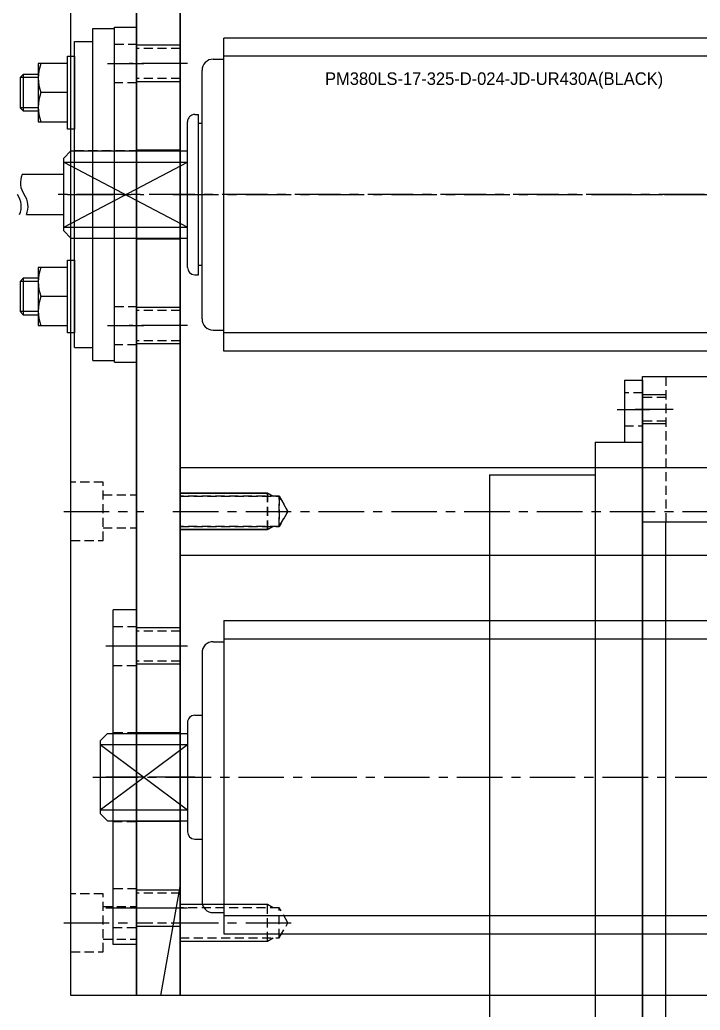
# Model space of a CAD drawing. Header units: inches. Extents: x 0 to 77285, y -118 to 40065.
# Drawn here: x 69398.7 to 69492.1, y 28602 to 28738 of the extents above; entities that cross this region are included whole.
import ezdxf
from ezdxf.enums import TextEntityAlignment as Align

# ---------------------------------------------------------------- set-up
doc = ezdxf.new("R2010")
doc.units = ezdxf.units.IN
doc.header["$LTSCALE"] = 5
doc.header["$MEASUREMENT"] = 0
doc.linetypes.add('CENTER', pattern=[2, 1.25, -0.25, 0.25, -0.25])
doc.linetypes.add('HIDDEN', pattern=[0.375, 0.25, -0.125])
for name, color, linetype in [('11', 1, 'CENTER'), ('22', 2, 'HIDDEN'), ('4', 4, 'Continuous'), ('44', 4, 'Continuous'), ('55', 5, 'Continuous'), ('B', 123, 'Continuous'), ('G', 231, 'Continuous'), ('T', 3, 'Continuous'), ('Y', 60, 'Continuous')]:
    doc.layers.add(name, color=color, linetype=linetype)
doc.styles.add('SCI', font='')
doc.styles.get('SCI').set_extended_font_data('Gulim')

# ---------------------------------------------------------------- blocks, each defined once
blk = doc.blocks.new('A$Cb7150516E')
for p, q in [((15, 100), (-7, 100)), ((15, 100), (11.8, 100)), ((11.8, 100), (11.8, 100)), ((15, 100), (15, -30)), ((-10, 83), (-10, 97)), ((-7, 80), (15, 80)), ((11.8, 80), (11.8, -10)), ((-7, -10), (15, -10)), ((-10, -13), (-10, -27)), ((15, -30), (-7, -30)), ((15, -30), (11.8, -30)), ((11.8, -30), (11.8, -30))]:
    blk.add_line(p, q)
for centre in [(0, 90), (0, -20)]:
    blk.add_circle(centre, 3)
for centre, start, end in [((-7, 97), 90, 180), ((-7, 83), 180, 270), ((-7, -13), 90, 180), ((-7, -27), 180, 270)]:
    blk.add_arc(centre, 3, start, end)
at = {"layer": '11'}
for p, q in [((10.8, 95.5), (16, 95.5)), ((0, 86), (0, 94)), ((-4, 90), (4, 90)), ((0, -16), (0, -24)), ((-4, -20), (4, -20)), ((10.8, -25.51), (16, -25.51))]:
    blk.add_line(p, q, dxfattribs=at)
at = {"layer": '22'}
for p, q in [((11.8, 80), (11.8, 100)), ((11.8, 97.12), (15, 97.12)), ((11.8, 93.88), (15, 93.88)), ((11.8, -30), (11.8, -10)), ((11.8, -23.88), (15, -23.88)), ((11.8, -27.13), (15, -27.13))]:
    blk.add_line(p, q, dxfattribs=at)
at = {"layer": 'T'}
for p, q in [((11.8, 97.5), (15, 97.5)), ((11.8, 93.5), (15, 93.5)), ((11.8, -23.51), (15, -23.51)), ((11.8, -27.51), (15, -27.51))]:
    blk.add_line(p, q, dxfattribs=at)
blk = doc.blocks.new('A$C09808f4cE')
for p, q in [((64.5, 0), (-64.5, 0)), ((56, -6.5), (56, 0)), ((64.5, -2.5), (64.5, 0)), ((-64.5, -2.5), (-64.5, 0)), ((-56, -6.5), (-56, 0)), ((-56, -2.5), (-64.5, -2.5)), ((64.5, -2.5), (56, -2.5)), ((56, -6.5), (-56, -6.5)), ((-54, -21), (-54, -6.5)), ((51.5, -21), (51.5, -6.5)), ((51.5, -21), (-54, -21))]:
    blk.add_line(p, q)
at = {"layer": '11'}
for p, q in [((-60.5, -3.5), (-60.5, 1)), ((60.5, -3.5), (60.5, 1))]:
    blk.add_line(p, q, dxfattribs=at)
at = {"layer": '22'}
for p, q in [((-62.75, -2.5), (-62.75, 0)), ((-58.25, 0), (-58.25, -2.5)), ((58.25, -2.5), (58.25, 0)), ((62.75, 0), (62.75, -2.5))]:
    blk.add_line(p, q, dxfattribs=at)
blk = doc.blocks.new('A$C22a9786e')
for p, q in [((252.5, 35), (252.5, -367)), ((252.5, -367), (32.5, -367))]:
    blk.add_line(p, q)
at = {"layer": '11'}
for p, q in [((142.5, -368), (142.5, 36)), ((186, -368), (186, -351.21)), ((242.5, -368), (242.5, -351.21))]:
    blk.add_line(p, q, dxfattribs=at)
at = {"layer": '22'}
for p, q in [((186, -352.21), (183.93, -353.4)), ((188.07, -353.4), (186, -352.21)), ((242.5, -352.21), (240.43, -353.4)), ((244.57, -353.4), (242.5, -352.21)), ((183.93, -353.4), (183.93, -367)), ((188.07, -353.4), (183.93, -353.4)), ((188.07, -367), (188.07, -353.4)), ((240.43, -353.4), (240.43, -367)), ((244.57, -353.4), (240.43, -353.4)), ((244.57, -367), (244.57, -353.4)), ((188.5, -355), (183.5, -355)), ((245, -355), (240, -355))]:
    blk.add_line(p, q, dxfattribs=at)
at = {"layer": 'T'}
for p, q in [((183.93, -354.25), (183.5, -355)), ((188.5, -355), (188.07, -354.25)), ((240.43, -354.25), (240, -355)), ((245, -355), (244.57, -354.25)), ((183.5, -355), (183.5, -367)), ((188.5, -367), (188.5, -355)), ((240, -355), (240, -367)), ((245, -367), (245, -355))]:
    blk.add_line(p, q, dxfattribs=at)
blk = doc.blocks.new('A$Cd609bd9b')
for p, q in [((-21.5, 35), (-21.5, -290)), ((-19, 35), (-19, -290)), ((19, 35), (19, -290)), ((21.5, 35), (21.5, -290)), ((21.5, -290), (-21.5, -290)), ((-18.6, -291.46), (-18.6, -290)), ((18.6, -291.46), (18.6, -290)), ((17.06, -293), (-17.06, -293)), ((11, -293.5), (-11, -293.5)), ((-11, -294), (-11, -293.5)), ((-9.75, -293), (-9.75, -293.5)), ((9.75, -293), (9.75, -293.5)), ((11, -294), (11, -293.5)), ((10, -295), (-10, -295)), ((-6, -311), (-6, -295)), ((-4.47, -312), (-4.47, -295)), ((-4.47, -312), (4.47, -295)), ((4.47, -312), (-4.47, -295)), ((4.47, -312), (4.47, -295)), ((6, -311), (6, -295)), ((-5, -312), (-6, -311)), ((5, -312), (6, -311)), ((5, -312), (-5, -312)), ((-2.75, -312), (-2.75, -317.71)), ((2.75, -317.13), (2.75, -312))]:
    blk.add_line(p, q)
for centre, radius, start, end in [((-17.06, -291.46), 1.54, 180, 270), ((17.06, -291.46), 1.54, 270, 0), ((-10, -294), 1, 180, 270), ((10, -294), 1, 270, 0), ((-1.64, -315.09), 2.85, 246.9733, 305.0556), ((1.64, -319.75), 2.85, 66.9733, 125.0556), ((1.64, -320.68), 2.85, 66.9733, 125.0556)]:
    blk.add_arc(centre, radius, start, end)
at = {"layer": '11'}
blk.add_line((0, 56), (0, -313), dxfattribs=at)
at = {"layer": '44', "style": 'SCI'}
blk.add_text('PM380LS-17-325-D-024-JD-UR430A(BLACK)', height=1.7308, rotation=90, dxfattribs=at).set_placement((-15.92, -252.89), align=Align.MIDDLE_CENTER)
blk = doc.blocks.new('A$C9ebf635e')
for p, q in [((-21.5, -355), (-21.5, 35)), ((-19, -355), (-19, 35)), ((19, -355), (19, 35)), ((21.5, -355), (21.5, 35)), ((-21.5, -355), (21.5, -355)), ((-18.6, -356.46), (-18.6, -355)), ((18.6, -356.46), (18.6, -355)), ((-17.06, -358), (17.06, -358)), ((-8.5, -359), (-8.5, -358)), ((8.5, -359), (8.5, -358)), ((-7.5, -360), (7.5, -360)), ((-6, -371), (-6, -360)), ((-4.47, -372), (-4.47, -360)), ((4.47, -372), (-4.47, -360)), ((-4.47, -372), (4.47, -360)), ((4.47, -372), (4.47, -360)), ((6, -371), (6, -360)), ((-5, -372), (-6, -371)), ((5, -372), (6, -371)), ((-5, -372), (5, -372))]:
    blk.add_line(p, q)
for centre, radius, start, end in [((-17.06, -356.46), 1.54, 180, 270), ((17.06, -356.46), 1.54, 270, 0), ((-7.5, -359), 1, 180, 270), ((7.5, -359), 1, 270, 0)]:
    blk.add_arc(centre, radius, start, end)
at = {"layer": '11'}
blk.add_line((0, -373), (0, 53), dxfattribs=at)
blk = doc.blocks.new('A$C0221f32c')
for p, q in [((-6, -367), (-6, 35)), ((6, -367), (6, 35)), ((-6, -367), (6, -367))]:
    blk.add_line(p, q)
at = {"layer": '11'}
blk.add_line((0, -368), (0, 36), dxfattribs=at)
at = {"layer": '22'}
for p, q in [((0, -352.21), (-2.07, -353.4)), ((2.07, -353.4), (0, -352.21)), ((-2.07, -353.4), (-2.07, -367)), ((2.07, -353.4), (-2.07, -353.4)), ((2.07, -367), (2.07, -353.4)), ((2.5, -355), (-2.5, -355))]:
    blk.add_line(p, q, dxfattribs=at)
at = {"layer": 'T'}
for p, q in [((-2.07, -354.25), (-2.5, -355)), ((2.5, -355), (2.07, -354.25)), ((-2.5, -355), (-2.5, -367)), ((2.5, -367), (2.5, -355))]:
    blk.add_line(p, q, dxfattribs=at)
blk = doc.blocks.new('A$Cc553b2fb')
at = {"layer": '11'}
blk.add_line((184.5, -16), (184.5, 261), dxfattribs=at)
blk = doc.blocks.new('A$Ccc6cce99')
for p, q in [((-110, 6), (110, 6)), ((-6.1, 6), (-6.1, 0)), ((6.1, 6), (6.1, 0)), ((73.9, 6), (73.9, 0)), ((86.1, 6), (86.1, 0)), ((110, 6), (110, 0)), ((-110, 0), (110, 0))]:
    blk.add_line(p, q)
at = {"layer": '11'}
for p, q in [((-18, 7), (-18, -1)), ((0, 8), (0, -2)), ((18, 7), (18, -1)), ((62, 7), (62, -1)), ((80, 8), (80, -2)), ((98, 7), (98, -1))]:
    blk.add_line(p, q, dxfattribs=at)
at = {"layer": '22'}
for p, q in [((-20.07, 6), (-20.07, 0)), ((-15.93, 6), (-15.93, 0)), ((15.93, 6), (15.93, 0)), ((20.07, 6), (20.07, 0)), ((59.93, 6), (59.93, 0)), ((64.07, 6), (64.07, 0)), ((95.93, 6), (95.93, 0)), ((100.07, 6), (100.07, 0))]:
    blk.add_line(p, q, dxfattribs=at)
at = {"layer": 'T'}
for p, q in [((-20.5, 6), (-20.5, 0)), ((-15.5, 6), (-15.5, 0)), ((15.5, 6), (15.5, 0)), ((20.5, 6), (20.5, 0)), ((59.5, 6), (59.5, 0)), ((64.5, 6), (64.5, 0)), ((95.5, 6), (95.5, 0)), ((100.5, 6), (100.5, 0))]:
    blk.add_line(p, q, dxfattribs=at)
blk = doc.blocks.new('A$Cc10e75fd')
for p, q in [((220, 0, 0), (0, 0)), ((220, -12.36), (220, 0)), ((220, -9, 0), (0, -9)), ((220, -12.36), (205, -15)), ((205, -15, 0), (15, -15))]:
    blk.add_line(p, q)
at = {"layer": '11'}
for p, q in [((153.5, 1), (153.5, -10)), ((210, 1), (210, -10))]:
    blk.add_line(p, q, dxfattribs=at)
at = {"layer": '22'}
for p, q in [((149.5, -4.4), (149.5, 0)), ((157.5, 0), (157.5, -4.4)), ((206, -4.4), (206, 0)), ((214, 0), (214, -4.4)), ((157.5, -4.4), (149.5, -4.4)), ((151.25, -4.4), (151.25, -9)), ((155.75, -4.4), (155.75, -9)), ((214, -4.4), (206, -4.4)), ((207.75, -4.4), (207.75, -9)), ((212.25, -4.4), (212.25, -9))]:
    blk.add_line(p, q, dxfattribs=at)
blk = doc.blocks.new('A$C872dc677')
for p, q in [((-23, 3.2), (-23, 0)), ((-23, 3.2), (23, 3.2)), ((23, 3.2), (23, 0)), ((-23, 0), (23, 0))]:
    blk.add_line(p, q)
at = {"layer": '11'}
for p, q in [((-18, 4.2), (-18, -1)), ((0, 4.2), (0, -1)), ((18, 4.2), (18, -1))]:
    blk.add_line(p, q, dxfattribs=at)
at = {"layer": '22'}
for p, q in [((-20.65, 0), (-20.65, 3.2)), ((-15.35, 3.2), (-15.35, 0)), ((-6.1, 0), (-6.1, 3.2)), ((6.1, 3.2), (6.1, 0)), ((15.35, 0), (15.35, 3.2)), ((20.65, 3.2), (20.65, 0))]:
    blk.add_line(p, q, dxfattribs=at)
blk = doc.blocks.new('A$C9632139dE')
for p, q in [((-5, -3), (-5, 0)), ((41, 0), (-5, 0)), ((41, -3), (41, 0)), ((41, -3), (-5, -3)), ((-4.8, -6), (-4.8, -3)), ((40.8, -6), (40.8, -3)), ((40.8, -6), (-4.8, -6)), ((-3, -8.5), (-3, -6)), ((39, -8.5), (39, -6)), ((39, -8.5), (-3, -8.5)), ((-1, -9.5), (-1, -8.5)), ((-1, -8.5), (9, -8.5)), ((9, -9.5), (-1, -9.5)), ((0, -9.5), (0, -13.5)), ((8, -9.5), (0, -9.5)), ((4, -9.5), (4, -13.14)), ((8, -13.5), (8, -9.5)), ((9, -8.5), (9, -9.5)), ((27, -9.5), (27, -8.5)), ((27, -8.5), (37, -8.5)), ((37, -9.5), (27, -9.5)), ((28, -9.5), (28, -13.5)), ((36, -9.5), (28, -9.5)), ((32, -9.5), (32, -13.14)), ((36, -13.5), (36, -9.5)), ((37, -8.5), (37, -9.5)), ((0, -13.5), (8, -13.5)), ((1.5, -13.5), (1.5, -15.57)), ((6.5, -15.57), (6.5, -13.5)), ((28, -13.5), (36, -13.5)), ((29.5, -13.5), (29.5, -15.57)), ((34.5, -15.57), (34.5, -13.5)), ((1.5, -15.57), (1.93, -16)), ((1.5, -15.57), (6.5, -15.57)), ((1.93, -16), (6.07, -16)), ((6.07, -16), (6.5, -15.57)), ((29.5, -15.57), (29.93, -16)), ((29.5, -15.57), (34.5, -15.57)), ((29.93, -16), (34.07, -16)), ((34.07, -16), (34.5, -15.57))]:
    blk.add_line(p, q)
for centre in [(2, -7.72), (6, -7.72), (30, -7.72), (34, -7.72)]:
    blk.add_arc(centre, 5.78, 249.7438, 290.2562)
at = {"layer": '11'}
for p, q in [((0, -4), (0, 1)), ((18, -9.5), (18, 1)), ((36, -4), (36, 1))]:
    blk.add_line(p, q, dxfattribs=at)
at = {"layer": '22'}
for p, q in [((11.95, -8.5), (11.95, 0)), ((24.05, 0), (24.05, -8.5)), ((-2.65, -3), (-2.65, 0)), ((2.65, 0), (2.65, -3)), ((33.35, -3), (33.35, 0)), ((38.65, 0), (38.65, -3))]:
    blk.add_line(p, q, dxfattribs=at)
at = {"layer": 'T'}
for p, q in [((1.93, -13.5), (1.93, -16)), ((6.07, -13.5), (6.07, -16)), ((29.93, -13.5), (29.93, -16)), ((34.07, -13.5), (34.07, -16))]:
    blk.add_line(p, q, dxfattribs=at)
blk = doc.blocks.new('A$Cc0d0dede')
for name, p in [('A$C22a9786e', (-142.5, 166)), ('A$Ccc6cce99', (0, -207))]:
    blk.add_blockref(name, p)
at = {"xscale": -1}
blk.add_blockref('A$C0221f32c', (43.5, 166), dxfattribs=at)
at = {"layer": '22'}
blk.add_blockref('A$Cc553b2fb', (-184.5, -127.5), dxfattribs=at)
at = {"layer": '4'}
blk.add_blockref('A$C9632139dE', (-18, -207), dxfattribs=at)
at = {"layer": '55'}
blk.add_blockref('A$Cd609bd9b', (0, 95), dxfattribs=at)
at = {"layer": '55', "xscale": -1}
blk.add_blockref('A$C09808f4cE', (89.99, -137.5, 0), dxfattribs=at)
at = {"layer": 'B'}
blk.add_blockref('A$C9ebf635e', (80, 160), dxfattribs=at)
at = {"layer": 'G', "xscale": -1.000000000000002, "rotation": 180}
blk.add_blockref('A$Cc10e75fd', (-110, -216), dxfattribs=at)
at = {"layer": 'Y', "rotation": 270}
blk.add_blockref('A$Cb7150516E', (55, -122.5, 0), dxfattribs=at)
at = {"layer": 'Y', "xscale": -1}
blk.add_blockref('A$C872dc677', (80, -210.2), dxfattribs=at)

msp = doc.modelspace()

# ---------------------------------------------------------------- block references
at = {"rotation": 270}
msp.add_blockref('A$Cc0d0dede', (69621.68747254, 28713.9985647, 0), dxfattribs=at)

doc.saveas('drawing.dxf')
